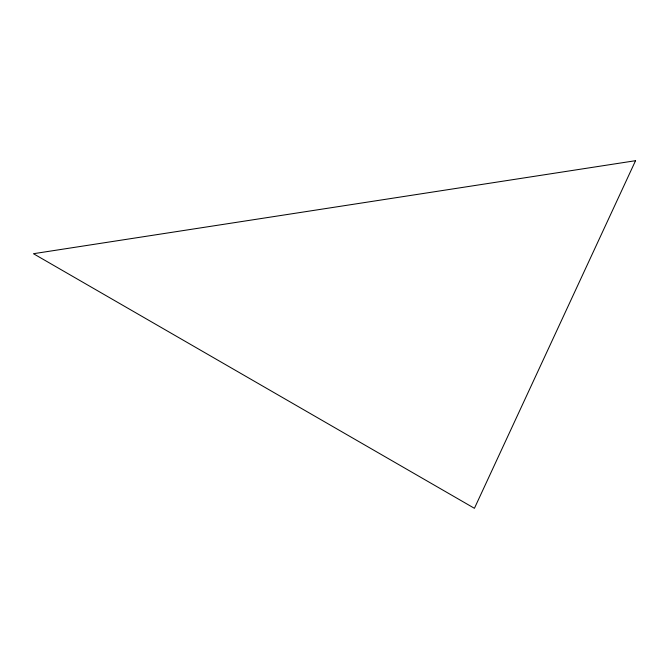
<?xml version="1.0" encoding="UTF-8"?>
<svg xmlns="http://www.w3.org/2000/svg" width="669" height="669" viewBox="0 0 669 669"><rect width="100%" height="100%" fill="white"/><g stroke="black" fill="none" stroke-linecap="round" stroke-linejoin="round"><path stroke-width="1" d="M635.55 160.694L474.421 508.306L33.45 253.71L635.55 160.694"/></g></svg>
